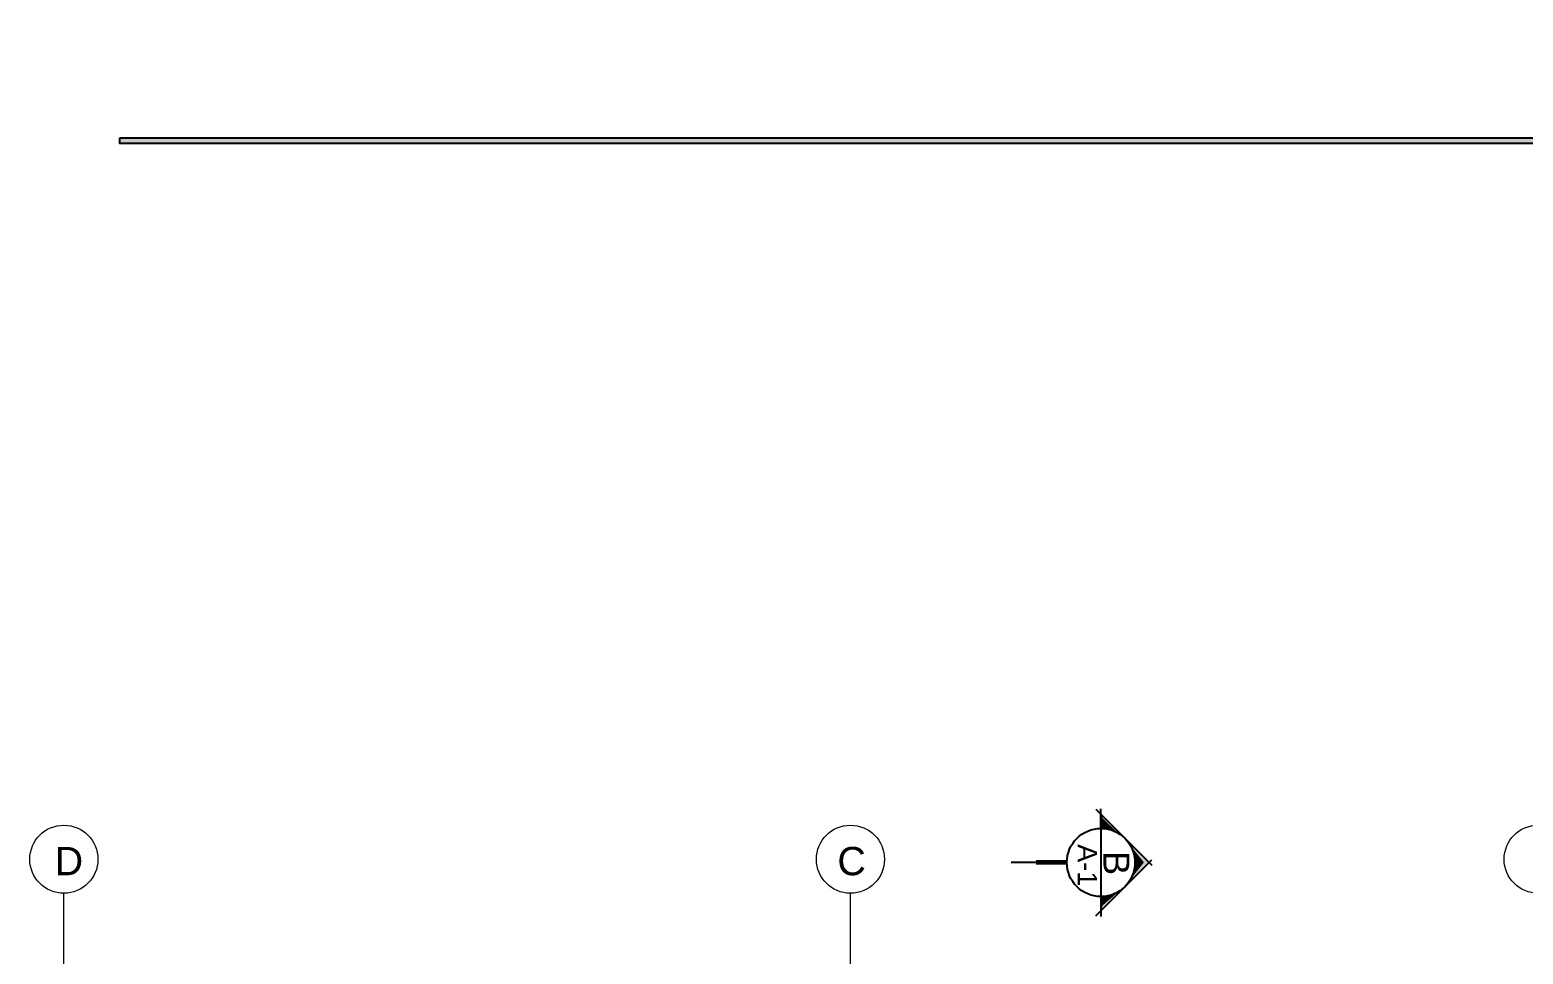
# Model space of a CAD drawing. Header units: inches. Extents: x -6 to 158, y 10 to 161.
# Drawn here: x 58.84 to 70.24, y 22.97 to 30.03 of the extents above; entities that cross this region are included whole.
import ezdxf

# ---------------------------------------------------------------- set-up
doc = ezdxf.new("R2010")
doc.units = ezdxf.units.IN
doc.header["$MEASUREMENT"] = 0
doc.linetypes.add('Center', pattern=[40, 10, -5, 20, -5])
doc.linetypes.add('Grid Line', pattern=[22.225, 12.7, -3.175, 3.175, -3.175])
for name, color, linetype in [('2 Ejes 2', 2, 'Continuous'), ('4 Paredes', 5, 'Continuous'), ('6', 6, 'Continuous'), ('LCorte', 5, 'Center'), ('Seccion', 3, 'Continuous')]:
    doc.layers.add(name, color=color, linetype=linetype)
doc.layers.add('S-GRID', color=1, linetype='Continuous', lineweight=9)
doc.layers.add('S-GRID-IDEN', color=1, linetype='Continuous', lineweight=9)
doc.styles.add('Arial', font='arial.ttf', dxfattribs={"height": 250})
doc.styles.add('Arial_1', font='arial.ttf', dxfattribs={"height": 450})
doc.styles.add('style1', font='micross.ttf')

# ---------------------------------------------------------------- blocks, each defined once
blk = doc.blocks.new('Grid - M_Grid Head - Circle-10837-Section 2')
at = {"layer": 'S-GRID-IDEN'}
blk.add_circle((-13844, 10530), 325, dxfattribs=at)

msp = doc.modelspace()

# ---------------------------------------------------------------- hatches: boundary and pattern name
at = {"layer": '6'}
h = msp.add_hatch(color=256, dxfattribs=at)
h.dxf.hatch_style = 1
h.paths.add_polyline_path([(59.528, 29.203), (59.528, 29.161), (78.872, 29.161), (78.872, 29.203)])

# ---------------------------------------------------------------- linework, layer by layer
msp.add_line((59.528, 29.203), (78.872, 29.203))
msp.add_lwpolyline([(59.528, 29.203), (78.872, 29.203), (78.872, 29.161), (59.528, 29.161)], close=True, dxfattribs=at)
at = {"layer": 'LCorte'}
for p in [(66.332, 12.551), (66.524, 23.672)]:
    msp.add_line(p, (66.332, 23.672), dxfattribs=at)
at = {"layer": 'S-GRID', "color": 253, "linetype": 'Grid Line'}
for p, q in [((59.102, 13.232), (59.102, 23.438)), ((65.106, 13.232), (65.106, 23.438))]:
    msp.add_line(p, q, dxfattribs=at)
at = {"layer": 'Seccion', "linetype": 'Continuous'}
for p, q in [((66.98, 24.078), (67.406, 23.652)), ((67.018, 23.932), (67.018, 24.082)), ((67.018, 23.932), (67.018, 23.411)), ((66.758, 23.683), (66.524, 23.683)), ((66.758, 23.677), (66.524, 23.677)), ((66.758, 23.672), (66.524, 23.672)), ((66.758, 23.666), (66.524, 23.666)), ((66.758, 23.661), (66.524, 23.661)), ((66.98, 23.265), (67.406, 23.692)), ((67.018, 23.411), (67.018, 23.261))]:
    msp.add_line(p, q, dxfattribs=at)
msp.add_circle((67.018, 23.672), 0.26, dxfattribs=at)
for points in [[(67.202, 23.856), (67.018, 24.04), (67.033, 24.008)], [(67.018, 24.04), (67.018, 23.932), (67.033, 24.008)], [(67.018, 23.932), (67.052, 23.93), (67.033, 24.008)], [(67.118, 23.912), (67.148, 23.897), (67.033, 24.008)], [(67.148, 23.897), (67.176, 23.878), (67.033, 24.008)], [(67.176, 23.878), (67.202, 23.856), (67.033, 24.008)], [(67.085, 23.923), (67.118, 23.912), (67.033, 24.008)], [(67.052, 23.93), (67.085, 23.923), (67.033, 24.008)], [(67.386, 23.672), (67.202, 23.856), (67.346, 23.673)], [(67.202, 23.856), (67.243, 23.802), (67.346, 23.673)], [(67.243, 23.802), (67.269, 23.739), (67.346, 23.673)], [(67.269, 23.739), (67.278, 23.672), (67.346, 23.673)], [(67.202, 23.488), (67.386, 23.672), (67.346, 23.673)], [(67.243, 23.542), (67.202, 23.488), (67.346, 23.673)], [(67.269, 23.604), (67.243, 23.542), (67.346, 23.673)], [(67.278, 23.672), (67.269, 23.604), (67.346, 23.673)], [(67.018, 23.303), (67.202, 23.488), (67.031, 23.344)], [(67.202, 23.488), (67.176, 23.465), (67.031, 23.344)], [(67.052, 23.414), (67.018, 23.411), (67.031, 23.344)], [(67.018, 23.411), (67.018, 23.303), (67.031, 23.344)], [(67.176, 23.465), (67.148, 23.446), (67.031, 23.344)], [(67.148, 23.446), (67.118, 23.431), (67.031, 23.344)], [(67.118, 23.431), (67.085, 23.42), (67.031, 23.344)], [(67.085, 23.42), (67.052, 23.414), (67.031, 23.344)]]:
    msp.add_solid(points, dxfattribs=at)

# ---------------------------------------------------------------- block references
at = {"layer": 'S-GRID-IDEN', "color": 253, "xscale": 0.0008000000000000003, "yscale": 0.0008000000000000003, "zscale": 0.0008000000000000003}
for p in [(70.177, 15.273), (76.181, 15.273), (81.431, 15.273)]:
    msp.add_blockref('Grid - M_Grid Head - Circle-10837-Section 2', p, dxfattribs=at)

# ---------------------------------------------------------------- texts
at = {"layer": '2 Ejes 2', "color": 253, "char_height": 0.216, "width": 0.20395, "attachment_point": 1, "style": 'Arial_1'}
for s, insert in [('D', (59.031, 23.791)), ('C', (65.006, 23.791))]:
    msp.add_mtext(s, dxfattribs=dict(at, insert=insert))
at = {"layer": '4 Paredes', "insert": (78.872, 29.917), "char_height": 0.44588, "width": 19.34376, "attachment_point": 3, "line_spacing_factor": 0.941778, "style": 'Arial', "bg_fill": 3, "box_fill_scale": 1.25, "bg_fill_color": 256, "bg_fill_true_color": 13158600, "bg_fill_transparency": 0}
msp.add_mtext('\\pt19.173,19.619;SECCION B\\P', dxfattribs=at)
at = {"layer": 'Seccion', "linetype": 'Continuous', "style": 'style1'}
for tag, p, height in [('A-1', (66.841, 23.812), 0.148), ('B', (67.037, 23.76), 0.198)]:
    msp.add_attdef(tag, p, '1', height=height, rotation=270, dxfattribs=at)

doc.saveas('drawing.dxf')
